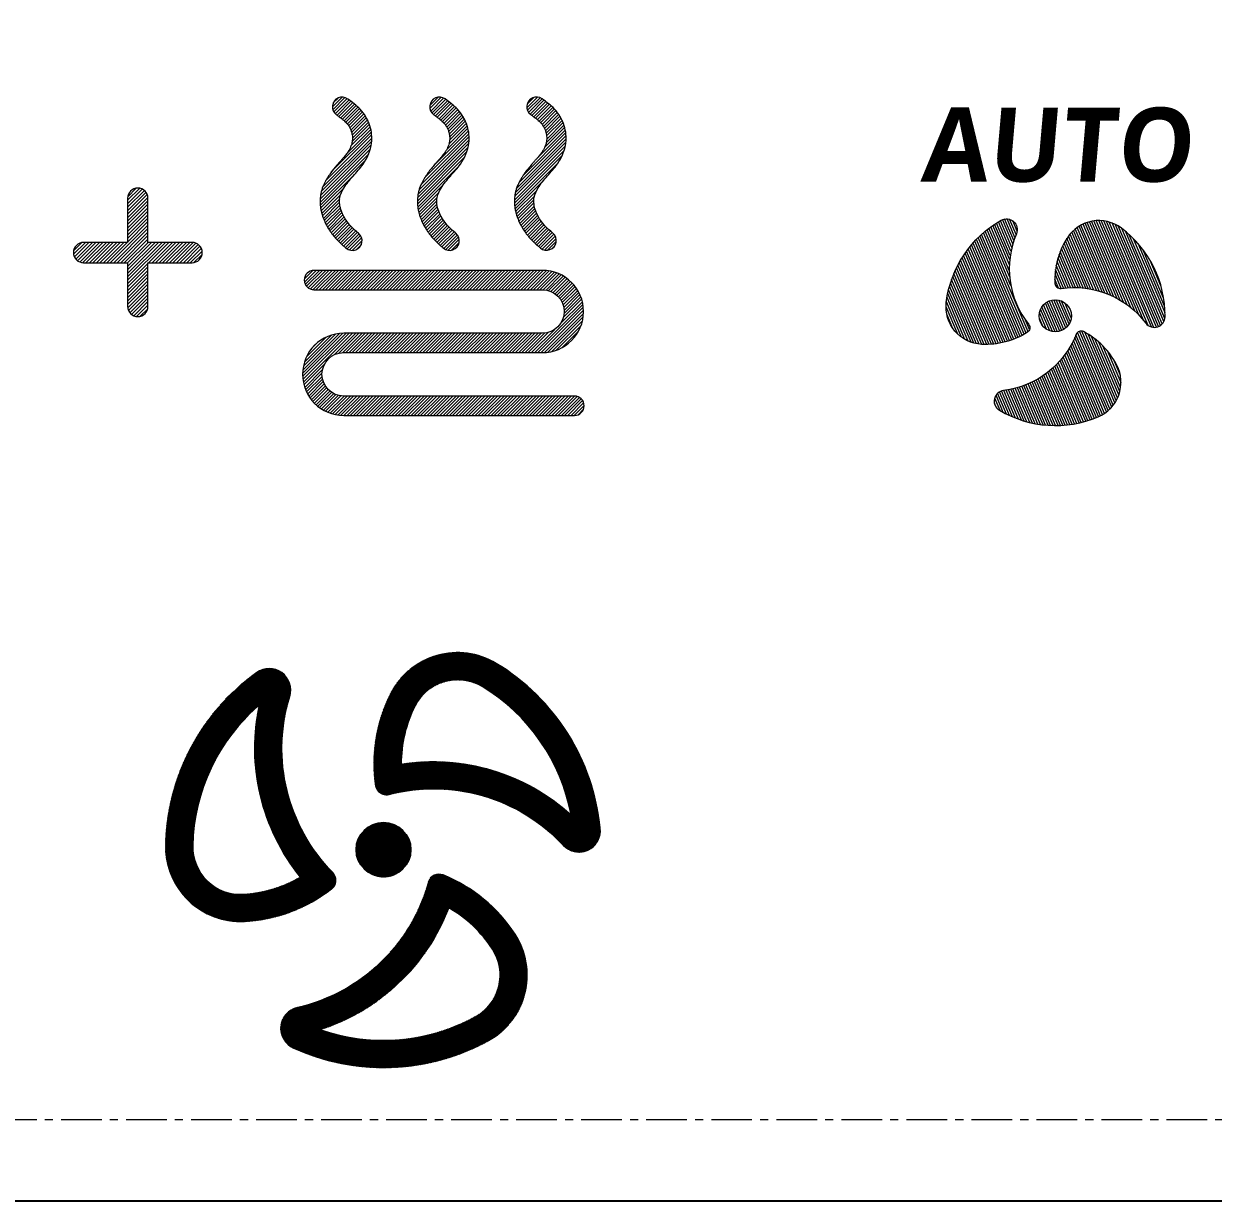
# Model space of a CAD drawing. Header units: millimetres. Extents: x 1946 to 4611, y 2266 to 2855.
# Drawn here: x 2730.28 to 2752.23, y 2694.16 to 2715.89 of the extents above; entities that cross this region are included whole.
import ezdxf

# ---------------------------------------------------------------- set-up
doc = ezdxf.new("R2010")
doc.units = ezdxf.units.MM
doc.linetypes.add('CENTER', pattern=[0.6, 0.375, -0.075, 0.075, -0.075])
doc.layers.add('Dim', color=4, linetype='Continuous')
doc.layers.add('DWG', color=7, linetype='Continuous')
doc.layers.add('LCD', color=4, linetype='Continuous', lineweight=20)
doc.styles.add('ROMANC', font='msyh.ttf', dxfattribs={"oblique": 5})

msp = doc.modelspace()

# ---------------------------------------------------------------- hatches: boundary and pattern name
at = {"lineweight": 0}
h = msp.add_hatch(dxfattribs=at)
h.set_pattern_fill('ANSI31', color=256, scale=0.01315094)
h.set_pattern_definition([(45, (1458.205275722235, 3277.872338410707), (-0.02952470235820329, 0.02952470235820329), [])])
edge = h.paths.add_edge_path()
edge.add_spline(control_points=[(2736.454391856523, 2712.028384222675), (2736.453806599067, 2712.028872966309), (2736.244474666422, 2712.203684364275), (2736.143682371375, 2712.363311925786), (2736.080312075842, 2712.672954059163), (2736.192009795526, 2712.893938486905), (2736.352221471128, 2713.08748679732), (2736.577661628893, 2713.327573006254), (2736.724604370465, 2713.652688293801), (2736.67291970247, 2714.037088428954), (2736.558083640289, 2714.286504464993), (2736.257622433498, 2714.50509780936), (2736.255889118523, 2714.50635884189)], knot_values=[0, 0, 0, 0, 0.1001906266875258, 0.4896265929185003, 0.7319578506204525, 0.9084010807979673, 1.17333165495816, 1.445123711430301, 1.841869684385785, 2.140429360181183, 2.478949351856097, 2.758700880470747, 2.758700880470747, 2.758700880470747, 2.758700880470747], degree=3, periodic=0)
edge.add_arc((2736.150607077073, 2714.361646525631), 0.1789579915200388, 53.9631186548338, 233.9645692974881)
edge.add_spline(control_points=[(2736.045328699981, 2714.216931543454), (2736.06437459877, 2714.20307514683), (2736.082403596141, 2714.189950342629), (2736.116119698641, 2714.164873992742), (2736.131805141769, 2714.152923297858), (2736.160607608535, 2714.130047521481), (2736.173721925091, 2714.119124703671), (2736.197306194748, 2714.09825444175), (2736.207773498072, 2714.088311771512), (2736.21869582172, 2714.077085463354), (2736.2203513733, 2714.075356464674), (2736.223105161123, 2714.072433733753), (2736.224227866849, 2714.071228186815), (2736.226472898615, 2714.068789334048), (2736.227590599433, 2714.067560950676), (2736.230928575119, 2714.063849476952), (2736.233133720108, 2714.061340057808), (2736.239683291929, 2714.053711062302), (2736.243961797414, 2714.04849067502), (2736.256492836893, 2714.032465744267), (2736.264439745013, 2714.021296585689), (2736.282122872626, 2713.993886028059), (2736.291405929107, 2713.977315650796), (2736.307678733128, 2713.943454216056), (2736.314667821972, 2713.926165779694), (2736.322086297785, 2713.903782090537), (2736.323659974998, 2713.898709141763), (2736.326615396254, 2713.888491863764), (2736.327994157374, 2713.883356675641), (2736.3318281191, 2713.867894609759), (2736.333980538174, 2713.857511255916), (2736.338778760167, 2713.828835942719), (2736.340557439289, 2713.810519410129), (2736.341563783358, 2713.774455855287), (2736.340792952856, 2713.75671227159), (2736.338560061945, 2713.737335079342), (2736.338289612109, 2713.735164622788), (2736.337703048007, 2713.730786562307), (2736.337387732757, 2713.728585777122), (2736.336374984754, 2713.721948938206), (2736.335610727164, 2713.717478345171), (2736.333045768371, 2713.703936857951), (2736.330972408735, 2713.694735562985), (2736.324421420562, 2713.669701909353), (2736.319263570927, 2713.65360962453), (2736.306868989378, 2713.621038429405), (2736.299632494652, 2713.604561814227), (2736.283238149604, 2713.571712151699), (2736.274080862196, 2713.555340427966), (2736.260973266074, 2713.534235390596), (2736.257764619738, 2713.529228262019), (2736.247913547164, 2713.514319193422), (2736.241149371739, 2713.504676824291), (2736.226095989566, 2713.484362029536), (2736.217892270246, 2713.473814596082), (2736.200127695176, 2713.451862091309), (2736.190567256579, 2713.440458025032), (2736.170155806554, 2713.416713582613), (2736.15930519401, 2713.404373788028), (2736.136436017021, 2713.37865157631), (2736.124417654431, 2713.365269394037), (2736.105720276635, 2713.344393288493), (2736.09941931917, 2713.337348478908), (2736.087889022746, 2713.324396371338), (2736.082692955076, 2713.318537830205), (2736.067730750328, 2713.301573577909), (2736.057861971032, 2713.290272986774), (2736.02766024396, 2713.255155541824), (2736.007003130163, 2713.230424731535), (2735.965495573866, 2713.178032705291), (2735.94464397585, 2713.150368109782), (2735.918443617027, 2713.11287466361), (2735.912801207317, 2713.104633987564), (2735.902352702734, 2713.089027211349), (2735.897537741868, 2713.081695571126), (2735.888143998663, 2713.067090813306), (2735.883562923399, 2713.059824945219), (2735.877042637708, 2713.049258765437), (2735.875074938423, 2713.046040597798), (2735.871122358767, 2713.039512043812), (2735.869141603849, 2713.036208182763), (2735.86319073227, 2713.026175441123), (2735.859211944243, 2713.019325463285), (2735.847281315363, 2712.998269477453), (2735.83933368822, 2712.983558063668), (2735.822132018292, 2712.949561097318), (2735.812931686106, 2712.929947856629), (2735.795431066504, 2712.888330836621), (2735.78712948907, 2712.866323290067), (2735.773346067378, 2712.823509812736), (2735.767627168683, 2712.80308901859), (2735.760999998252, 2712.774245608999), (2735.75937581947, 2712.766621501603), (2735.757020221266, 2712.754558561682), (2735.756216668936, 2712.750225524712), (2735.754698164893, 2712.741589726707), (2735.753982058666, 2712.73728110461), (2735.751959901823, 2712.724385931549), (2735.750780024236, 2712.71583015492), (2735.747718253249, 2712.690305749057), (2735.746314123003, 2712.673481175595), (2735.744158616325, 2712.630861579669), (2735.74422943637, 2712.605405644414), (2735.746623194851, 2712.555772707929), (2735.74894538802, 2712.53159330769), (2735.755398248167, 2712.484527184027), (2735.759529081668, 2712.461638774382), (2735.769244522924, 2712.417109417704), (2735.774829621041, 2712.395467498568), (2735.787175947774, 2712.353366536825), (2735.793937670723, 2712.332907041697), (2735.814667576007, 2712.275941653063), (2735.830029777604, 2712.240267412806), (2735.863776183627, 2712.171813033155), (2735.882156288456, 2712.139036816885), (2735.921254033875, 2712.076359563451), (2735.941971211083, 2712.04645629253), (2735.985163207562, 2711.989386673631), (2736.007638415918, 2711.962218656114), (2736.053865474656, 2711.910434584433), (2736.077618015238, 2711.885817533007), (2736.109506546932, 2711.854922762181), (2736.117248977456, 2711.84758438455), (2736.127429844529, 2711.838135530868), (2736.129833141827, 2711.835919550783), (2736.137053625225, 2711.82930462279), (2736.141816453506, 2711.824998177537), (2736.155498830921, 2711.812761555729), (2736.164264306562, 2711.805092445024), (2736.18802169714, 2711.784597843991), (2736.202460895341, 2711.772479713491), (2736.21900437863, 2711.75864898075), (2736.222014641891, 2711.756135158302), (2736.224974668535, 2711.753663264662)], knot_values=[0.001761958817719006, 0.001761958817719006, 0.001761958817719006, 0.001761958817719006, 27.47980420069713, 27.47980420069713, 54.95960840139426, 54.95960840139426, 82.43941260209138, 82.43941260209138, 109.9192168027885, 109.9192168027885, 114.9749106740222, 114.9749106740222, 118.5402875313294, 118.5402875313294, 122.1056643886367, 122.1056643886367, 129.2364181032511, 129.2364181032511, 143.4979255324801, 143.4979255324801, 172.0209403909379, 172.0209403909379, 211.2614543559491, 211.2614543559491, 250.5019683209604, 250.5019683209604, 262.0174589186029, 262.0174589186029, 273.5329495162454, 273.5329495162454, 296.5639307115303, 296.5639307115303, 337.057027430015, 337.057027430015, 377.5501241484997, 377.5501241484997, 382.6842372631967, 382.6842372631967, 387.8183503778938, 387.8183503778938, 398.0865766072878, 398.0865766072878, 418.623029066076, 418.623029066076, 453.1127253327698, 453.1127253327698, 487.6024215994636, 487.6024215994636, 522.0921178661573, 522.0921178661573, 532.9037928088926, 532.9037928088926, 554.5271426943633, 554.5271426943633, 576.150492579834, 576.150492579834, 597.7738424653047, 597.7738424653047, 619.3971923507754, 619.3971923507754, 641.0205422362461, 641.0205422362461, 651.6952066951029, 651.6952066951029, 660.2215244667004, 660.2215244667004, 676.0917781246911, 676.0917781246911, 708.2908409379833, 708.2908409379833, 740.4899037512754, 740.4899037512754, 749.3769711051133, 749.3769711051133, 757.049056555656, 757.049056555656, 764.447312350893, 764.447312350893, 767.6642577709391, 767.6642577709391, 770.8812031909853, 770.8812031909853, 777.3150940310777, 777.3150940310777, 790.1828757112625, 790.1828757112625, 805.6242304618511, 805.6242304618511, 821.0655852124397, 821.0655852124397, 833.9961604063092, 833.9961604063092, 838.5495771745099, 838.5495771745099, 841.0981062436292, 841.0981062436292, 843.6466353127486, 843.6466353127486, 848.7436934509874, 848.7436934509874, 858.9378097274649, 858.9378097274649, 874.9252170698754, 874.9252170698754, 890.9126244122859, 890.9126244122859, 906.9000317546964, 906.9000317546964, 922.887439097107, 922.887439097107, 938.8748464395175, 938.8748464395175, 968.6532799664955, 968.6532799664955, 998.4317134934735, 998.4317134934735, 1028.210147020451, 1028.210147020451, 1057.988580547429, 1057.988580547429, 1087.767014074407, 1087.767014074407, 1097.242890400829, 1097.242890400829, 1100.165080173098, 1100.165080173098, 1106.009459717636, 1106.009459717636, 1117.165570737969, 1117.165570737969, 1137.131530845926, 1137.131530845926, 1141.661154510782, 1141.661154510782, 1141.661154510782, 1141.661154510782], degree=3, periodic=0)
edge.add_arc((2736.339683262527, 2711.891023743669), 0.1789579915201482, 230.1350235373266, 410.1350235373561)
edge = h.paths.add_edge_path()
edge.add_spline(control_points=[(2737.840794251773, 2714.217166139274), (2737.859840153794, 2714.2033097403), (2737.877869154113, 2714.190184933996), (2737.9115852592, 2714.165108582184), (2737.927270702328, 2714.1531578873), (2737.956073169094, 2714.130282110924), (2737.969187485648, 2714.119359293113), (2737.992771755305, 2714.098489031192), (2738.003239058629, 2714.088546360954), (2738.014161382279, 2714.077320052796), (2738.015816933857, 2714.075591054117), (2738.01857072168, 2714.072668323196), (2738.019693427406, 2714.071462776257), (2738.021938459171, 2714.06902392349), (2738.023056159991, 2714.067795540118), (2738.026394135675, 2714.064084066394), (2738.028599280667, 2714.061574647251), (2738.035148852486, 2714.053945651744), (2738.039427357971, 2714.048725264463), (2738.051958397451, 2714.03270033371), (2738.059905305568, 2714.021531175131), (2738.077588433183, 2713.9941206175), (2738.086871489664, 2713.977550240238), (2738.103144293687, 2713.943688805498), (2738.11013338253, 2713.926400369136), (2738.117551858342, 2713.904016679979), (2738.119125535553, 2713.898943731205), (2738.122080956813, 2713.888726453206), (2738.123459717931, 2713.883591265083), (2738.127293679659, 2713.868129199201), (2738.129446098731, 2713.857745845358), (2738.134244320725, 2713.829070532161), (2738.136022999844, 2713.810753999572), (2738.137029343915, 2713.77469044473), (2738.136258513413, 2713.756946861032), (2738.134025622503, 2713.737569668785), (2738.133755172668, 2713.73539921223), (2738.133168608563, 2713.731021151749), (2738.132853293314, 2713.728820366564), (2738.131840545311, 2713.722183527648), (2738.131076287723, 2713.717712934612), (2738.12851132893, 2713.704171447393), (2738.126437969294, 2713.694970152428), (2738.119886981119, 2713.669936498794), (2738.114729131482, 2713.653844213972), (2738.102334549937, 2713.621273018848), (2738.095098055207, 2713.604796403669), (2738.078703710163, 2713.571946741141), (2738.069546422753, 2713.555575017408), (2738.056438826632, 2713.534469980038), (2738.053230180295, 2713.529462851461), (2738.043379107721, 2713.514553782865), (2738.036614932296, 2713.504911413733), (2738.021561550122, 2713.484596618977), (2738.013357830805, 2713.474049185524), (2737.995593255735, 2713.452096680751), (2737.986032817134, 2713.440692614474), (2737.965621367113, 2713.416948172055), (2737.954770754568, 2713.404608377471), (2737.931901577578, 2713.378886165752), (2737.919883214988, 2713.365503983479), (2737.901185837194, 2713.344627877936), (2737.894884879726, 2713.33758306835), (2737.883354583304, 2713.32463096078), (2737.878158515633, 2713.318772419647), (2737.863196310885, 2713.301808167352), (2737.853327531589, 2713.290507576216), (2737.823125804519, 2713.255390131266), (2737.802468690721, 2713.230659320977), (2737.760961134421, 2713.178267294733), (2737.740109536409, 2713.150602699224), (2737.713909177582, 2713.113109253052), (2737.708266767876, 2713.104868577007), (2737.697818263292, 2713.089261800791), (2737.693003302425, 2713.081930160569), (2737.683609559222, 2713.067325402748), (2737.679028483957, 2713.060059534661), (2737.672508198265, 2713.049493354878), (2737.67054049898, 2713.046275187241), (2737.666587919322, 2713.039746633254), (2737.664607164406, 2713.036442772206), (2737.658656292829, 2713.026410030565), (2737.6546775048, 2713.019560052727), (2737.642746875921, 2712.998504066895), (2737.634799248777, 2712.98379265311), (2737.617597578848, 2712.94979568676), (2737.608397246664, 2712.930182446071), (2737.590896627063, 2712.888565426063), (2737.582595049627, 2712.866557879509), (2737.568811627936, 2712.823744402178), (2737.56309272924, 2712.803323608033), (2737.556465558811, 2712.774480198442), (2737.554841380029, 2712.766856091046), (2737.552485781823, 2712.754793151125), (2737.551682229495, 2712.750460114155), (2737.550163725451, 2712.741824316149), (2737.549447619223, 2712.737515694052), (2737.54742546238, 2712.724620520992), (2737.546245584793, 2712.716064744362), (2737.543183813806, 2712.690540338499), (2737.541779683559, 2712.673715765037), (2737.539624176883, 2712.631096169111), (2737.539694996925, 2712.605640233857), (2737.542088755408, 2712.556007297371), (2737.544410948577, 2712.531827897132), (2737.550863808724, 2712.484761773469), (2737.554994642225, 2712.461873363824), (2737.564710083481, 2712.417344007146), (2737.570295181598, 2712.395702088011), (2737.582641508332, 2712.353601126268), (2737.58940323128, 2712.333141631139), (2737.610133136564, 2712.276176242505), (2737.625495338161, 2712.240502002248), (2737.659241744182, 2712.172047622598), (2737.677621849015, 2712.139271406328), (2737.716719594433, 2712.076594152893), (2737.73743677164, 2712.046690881973), (2737.780628768119, 2711.989621263073), (2737.803103976473, 2711.962453245555), (2737.849331035213, 2711.910669173876), (2737.873083575794, 2711.886052122449), (2737.904972107489, 2711.855157351623), (2737.912714538013, 2711.847818973992), (2737.922895405086, 2711.838370120311), (2737.925298702382, 2711.836154140225), (2737.932519185784, 2711.829539212233), (2737.937282014063, 2711.825232766979), (2737.950964391478, 2711.812996145171), (2737.959729867119, 2711.805327034466), (2737.983487257699, 2711.784832433434), (2737.997926455898, 2711.772714302933), (2738.014469939187, 2711.758883570193), (2738.017480202448, 2711.756369747744), (2738.020440229094, 2711.753897854104)], knot_values=[0.00175774315470717, 0.00175774315470717, 0.00175774315470717, 0.00175774315470717, 27.47980420069713, 27.47980420069713, 54.95960840139426, 54.95960840139426, 82.43941260209138, 82.43941260209138, 109.9192168027885, 109.9192168027885, 114.9749106740222, 114.9749106740222, 118.5402875313294, 118.5402875313294, 122.1056643886367, 122.1056643886367, 129.2364181032511, 129.2364181032511, 143.4979255324801, 143.4979255324801, 172.0209403909379, 172.0209403909379, 211.2614543559491, 211.2614543559491, 250.5019683209604, 250.5019683209604, 262.0174589186029, 262.0174589186029, 273.5329495162454, 273.5329495162454, 296.5639307115303, 296.5639307115303, 337.057027430015, 337.057027430015, 377.5501241484997, 377.5501241484997, 382.6842372631967, 382.6842372631967, 387.8183503778938, 387.8183503778938, 398.0865766072878, 398.0865766072878, 418.623029066076, 418.623029066076, 453.1127253327698, 453.1127253327698, 487.6024215994636, 487.6024215994636, 522.0921178661573, 522.0921178661573, 532.9037928088926, 532.9037928088926, 554.5271426943633, 554.5271426943633, 576.150492579834, 576.150492579834, 597.7738424653047, 597.7738424653047, 619.3971923507754, 619.3971923507754, 641.0205422362461, 641.0205422362461, 651.6952066951029, 651.6952066951029, 660.2215244667004, 660.2215244667004, 676.0917781246911, 676.0917781246911, 708.2908409379833, 708.2908409379833, 740.4899037512754, 740.4899037512754, 749.3769711051133, 749.3769711051133, 757.049056555656, 757.049056555656, 764.447312350893, 764.447312350893, 767.6642577709391, 767.6642577709391, 770.8812031909853, 770.8812031909853, 777.3150940310777, 777.3150940310777, 790.1828757112625, 790.1828757112625, 805.6242304618511, 805.6242304618511, 821.0655852124397, 821.0655852124397, 833.9961604063092, 833.9961604063092, 838.5495771745099, 838.5495771745099, 841.0981062436292, 841.0981062436292, 843.6466353127486, 843.6466353127486, 848.7436934509874, 848.7436934509874, 858.9378097274649, 858.9378097274649, 874.9252170698754, 874.9252170698754, 890.9126244122859, 890.9126244122859, 906.9000317546964, 906.9000317546964, 922.887439097107, 922.887439097107, 938.8748464395175, 938.8748464395175, 968.6532799664955, 968.6532799664955, 998.4317134934735, 998.4317134934735, 1028.210147020451, 1028.210147020451, 1057.988580547429, 1057.988580547429, 1087.767014074407, 1087.767014074407, 1097.242890400829, 1097.242890400829, 1100.165080173098, 1100.165080173098, 1106.009459717636, 1106.009459717636, 1117.165570737969, 1117.165570737969, 1137.131530845926, 1137.131530845926, 1141.661154510782, 1141.661154510782, 1141.661154510782, 1141.661154510782], degree=3, periodic=0)
edge.add_arc((2738.135148823088, 2711.891258333108), 0.1789579915199941, 230.1350235374695, 410.1350235374152)
edge.add_spline(control_points=[(2738.24985741708, 2712.028618812116), (2738.249272159626, 2712.029107555752), (2738.039940226977, 2712.203918953716), (2737.939147931931, 2712.363546515228), (2737.875777636398, 2712.673188648606), (2737.987475356085, 2712.894173076347), (2738.147687031683, 2713.087721386762), (2738.37312718945, 2713.327807595697), (2738.520069931022, 2713.652922883244), (2738.468385263026, 2714.037323018396), (2738.353549200845, 2714.286739054436), (2738.053087994054, 2714.505332398802), (2738.05135467908, 2714.506593431333)], knot_values=[0, 0, 0, 0, 0.1001906266882149, 0.4896265929195435, 0.7319578506214449, 0.9084010807989278, 1.173331654958933, 1.445123711431541, 1.841869684386813, 2.140429360182338, 2.478949351857121, 2.758700880471844, 2.758700880471844, 2.758700880471844, 2.758700880471844], degree=3, periodic=0)
edge.add_arc((2737.946072637874, 2714.361881114897), 0.178957991519986, 53.96311875349794, 233.9645657307568)
edge = h.paths.add_edge_path()
edge.add_spline(control_points=[(2740.039944080526, 2712.031029694155), (2740.03935882307, 2712.03151843779), (2739.830026890425, 2712.206329835756), (2739.729234595375, 2712.365957397266), (2739.665864299844, 2712.675599530644), (2739.777562019529, 2712.896583958386), (2739.937773695128, 2713.090132268801), (2740.163213852896, 2713.330218477735), (2740.310156594468, 2713.655333765283), (2740.258471926472, 2714.039733900435), (2740.143635864291, 2714.289149936473), (2739.843174657502, 2714.507743280841), (2739.841441342525, 2714.509004313371)], knot_values=[0, 0, 0, 0, 0.1001906266878703, 0.4896265929199817, 0.7319578506218832, 0.9084010807994389, 1.173331654959445, 1.445123711431672, 1.841869684386987, 2.140429360182654, 2.4789493518576, 2.758700880470704, 2.758700880470704, 2.758700880470704, 2.758700880470704], degree=3, periodic=0)
edge.add_arc((2739.736159299065, 2714.364291998575), 0.1789579915199588, 53.96311785641803, 233.9645740126084)
edge.add_spline(control_points=[(2739.63088093388, 2714.219577007736), (2739.649926829017, 2714.205720613765), (2739.667955823064, 2714.192595811939), (2739.701671922646, 2714.167519464223), (2739.717357365772, 2714.155568769339), (2739.746159832539, 2714.132692992962), (2739.759274149093, 2714.121770175152), (2739.78285841875, 2714.100899913231), (2739.793325722073, 2714.090957242993), (2739.804248045724, 2714.079730934835), (2739.805903597301, 2714.078001936155), (2739.808657385125, 2714.075079205234), (2739.809780090852, 2714.073873658296), (2739.812025122617, 2714.071434805529), (2739.813142823435, 2714.070206422157), (2739.816480799121, 2714.066494948433), (2739.81868594411, 2714.063985529289), (2739.825235515932, 2714.056356533783), (2739.829514021417, 2714.051136146501), (2739.842045060895, 2714.035111215749), (2739.849991969016, 2714.023942057169), (2739.867675096629, 2713.996531499539), (2739.87695815311, 2713.979961122277), (2739.893230957131, 2713.946099687537), (2739.900220045978, 2713.928811251175), (2739.907638521788, 2713.906427562018), (2739.909212199001, 2713.901354613244), (2739.912167620255, 2713.891137335245), (2739.913546381378, 2713.886002147122), (2739.917380343104, 2713.87054008124), (2739.919532762176, 2713.860156727397), (2739.924330984171, 2713.8314814142), (2739.92610966329, 2713.81316488161), (2739.927116007362, 2713.777101326768), (2739.92634517686, 2713.759357743071), (2739.924112285947, 2713.739980550823), (2739.923841836114, 2713.737810094268), (2739.923255272011, 2713.733432033788), (2739.922939956761, 2713.731231248602), (2739.921927208757, 2713.724594409687), (2739.92116295117, 2713.720123816652), (2739.918597992375, 2713.706582329432), (2739.916524632737, 2713.697381034466), (2739.909973644566, 2713.672347380833), (2739.904815794929, 2713.656255096011), (2739.892421213382, 2713.623683900887), (2739.885184718654, 2713.607207285708), (2739.868790373608, 2713.57435762318), (2739.859633086198, 2713.557985899447), (2739.846525490078, 2713.536880862076), (2739.843316843744, 2713.5318737335), (2739.833465771167, 2713.516964664904), (2739.82670159574, 2713.507322295772), (2739.811648213568, 2713.487007501016), (2739.803444494247, 2713.476460067563), (2739.785679919181, 2713.45450756279), (2739.776119480578, 2713.443103496513), (2739.755708030559, 2713.419359054094), (2739.744857418014, 2713.407019259509), (2739.721988241024, 2713.381297047791), (2739.709969878433, 2713.367914865518), (2739.691272500636, 2713.347038759975), (2739.684971543176, 2713.339993950389), (2739.673441246748, 2713.327041842819), (2739.66824517908, 2713.321183301686), (2739.653282974331, 2713.304219049391), (2739.643414195035, 2713.292918458255), (2739.613212467966, 2713.257801013305), (2739.592555354165, 2713.233070203017), (2739.551047797867, 2713.180678176772), (2739.530196199853, 2713.153013581263), (2739.503995841028, 2713.115520135091), (2739.498353431321, 2713.107279459045), (2739.487904926736, 2713.091672682829), (2739.48308996587, 2713.084341042607), (2739.473696222668, 2713.069736284787), (2739.469115147401, 2713.0624704167), (2739.462594861712, 2713.051904236917), (2739.460627162427, 2713.048686069279), (2739.45667458277, 2713.042157515293), (2739.45469382785, 2713.038853654244), (2739.448742956272, 2713.028820912604), (2739.444764168245, 2713.021970934765), (2739.432833539367, 2713.000914948934), (2739.424885912223, 2712.986203535149), (2739.407684242294, 2712.9522065688), (2739.398483910108, 2712.93259332811), (2739.380983290508, 2712.890976308101), (2739.372681713071, 2712.868968761548), (2739.35889829138, 2712.826155284217), (2739.353179392685, 2712.805734490071), (2739.346552222255, 2712.77689108048), (2739.344928043476, 2712.769266973084), (2739.342572445268, 2712.757204033163), (2739.34176889294, 2712.752870996193), (2739.340250388897, 2712.744235198188), (2739.339534282669, 2712.739926576091), (2739.337512125825, 2712.72703140303), (2739.33633224824, 2712.718475626401), (2739.333270477252, 2712.692951220537), (2739.331866347007, 2712.676126647076), (2739.329710840329, 2712.63350705115), (2739.329781660373, 2712.608051115895), (2739.332175418854, 2712.558418179409), (2739.334497612022, 2712.534238779171), (2739.340950472169, 2712.487172655508), (2739.345081305671, 2712.464284245863), (2739.354796746927, 2712.419754889184), (2739.360381845042, 2712.39811297005), (2739.372728171778, 2712.356012008306), (2739.379489894727, 2712.335552513178), (2739.400219800008, 2712.278587124544), (2739.415582001605, 2712.242912884287), (2739.449328407628, 2712.174458504636), (2739.467708512462, 2712.141682288366), (2739.506806257879, 2712.079005034932), (2739.527523435084, 2712.049101764011), (2739.570715431566, 2711.992032145111), (2739.59319063992, 2711.964864127595), (2739.639417698661, 2711.913080055915), (2739.66317023924, 2711.888463004488), (2739.695058770936, 2711.857568233662), (2739.702801201459, 2711.850229856031), (2739.712982068533, 2711.84078100235), (2739.715385365829, 2711.838565022264), (2739.72260584923, 2711.831950094272), (2739.727368677507, 2711.827643649017), (2739.741051054925, 2711.81540702721), (2739.749816530566, 2711.807737916505), (2739.773573921145, 2711.787243315473), (2739.788013119343, 2711.775125184971), (2739.804556602634, 2711.761294452231), (2739.807566865893, 2711.758780629784), (2739.810526892537, 2711.756308736142)], knot_values=[0.001766717748335235, 0.001766717748335235, 0.001766717748335235, 0.001766717748335235, 27.47980420069713, 27.47980420069713, 54.95960840139426, 54.95960840139426, 82.43941260209138, 82.43941260209138, 109.9192168027885, 109.9192168027885, 114.9749106740222, 114.9749106740222, 118.5402875313294, 118.5402875313294, 122.1056643886367, 122.1056643886367, 129.2364181032511, 129.2364181032511, 143.4979255324801, 143.4979255324801, 172.0209403909379, 172.0209403909379, 211.2614543559491, 211.2614543559491, 250.5019683209604, 250.5019683209604, 262.0174589186029, 262.0174589186029, 273.5329495162454, 273.5329495162454, 296.5639307115303, 296.5639307115303, 337.057027430015, 337.057027430015, 377.5501241484997, 377.5501241484997, 382.6842372631967, 382.6842372631967, 387.8183503778938, 387.8183503778938, 398.0865766072878, 398.0865766072878, 418.623029066076, 418.623029066076, 453.1127253327698, 453.1127253327698, 487.6024215994636, 487.6024215994636, 522.0921178661573, 522.0921178661573, 532.9037928088926, 532.9037928088926, 554.5271426943633, 554.5271426943633, 576.150492579834, 576.150492579834, 597.7738424653047, 597.7738424653047, 619.3971923507754, 619.3971923507754, 641.0205422362461, 641.0205422362461, 651.6952066951029, 651.6952066951029, 660.2215244667004, 660.2215244667004, 676.0917781246911, 676.0917781246911, 708.2908409379833, 708.2908409379833, 740.4899037512754, 740.4899037512754, 749.3769711051133, 749.3769711051133, 757.049056555656, 757.049056555656, 764.447312350893, 764.447312350893, 767.6642577709391, 767.6642577709391, 770.8812031909853, 770.8812031909853, 777.3150940310777, 777.3150940310777, 790.1828757112625, 790.1828757112625, 805.6242304618511, 805.6242304618511, 821.0655852124397, 821.0655852124397, 833.9961604063092, 833.9961604063092, 838.5495771745099, 838.5495771745099, 841.0981062436292, 841.0981062436292, 843.6466353127486, 843.6466353127486, 848.7436934509874, 848.7436934509874, 858.9378097274649, 858.9378097274649, 874.9252170698754, 874.9252170698754, 890.9126244122859, 890.9126244122859, 906.9000317546964, 906.9000317546964, 922.887439097107, 922.887439097107, 938.8748464395175, 938.8748464395175, 968.6532799664955, 968.6532799664955, 998.4317134934735, 998.4317134934735, 1028.210147020451, 1028.210147020451, 1057.988580547429, 1057.988580547429, 1087.767014074407, 1087.767014074407, 1097.242890400829, 1097.242890400829, 1100.165080173098, 1100.165080173098, 1106.009459717636, 1106.009459717636, 1117.165570737969, 1117.165570737969, 1137.131530845926, 1137.131530845926, 1141.661154510782, 1141.661154510782, 1141.661154510782, 1141.661154510782], degree=3, periodic=0)
edge.add_arc((2739.925235486533, 2711.893669215148), 0.1789579915199941, 230.1350235355564, 410.1350235355564)
h.paths.add_polyline_path([(2739.846708847351, 2710.985632178946, -1), (2739.846708847351, 2710.183869783752), (2736.179982027966, 2710.183869783752, 1), (2736.179982027966, 2708.665866211842), (2740.437145336902, 2708.665866211842, 1), (2740.437145336902, 2709.023782194882), (2736.179982027966, 2709.023782194882, -1), (2736.179982027966, 2709.825953800712), (2739.846708847351, 2709.825953800712, 1), (2739.846708847351, 2711.343548161985), (2735.631375028851, 2711.343548161985, 1), (2735.631375028851, 2710.985632178946)])
h = msp.add_hatch(dxfattribs=at)
h.set_pattern_fill('ANSI31', color=256, scale=0.0142945)
h.set_pattern_definition([(45, (1346.874939226996, 3327.168553384522), (-0.03209206778065574, 0.03209206778065575), [])])
h.paths.add_polyline_path([(2732.192101248248, 2710.678833255952, 1), (2732.568403960747, 2710.678833255952), (2732.568403960747, 2711.483246936524), (2733.380999260673, 2711.483246936524, 1), (2733.380999260673, 2711.859549649024), (2732.568403960747, 2711.859549649024), (2732.568403960747, 2712.674719975913, 1), (2732.192101248248, 2712.674719975913), (2732.192101248248, 2711.859549649024), (2731.38111035765, 2711.859549649024, 1), (2731.38111035765, 2711.483246936524), (2732.192101248248, 2711.483246936524)])
h = msp.add_hatch(dxfattribs=at)
h.set_pattern_fill('ANSI31', color=256, scale=0.01315094, angle=68.04271998465056)
h.set_pattern_definition([(113.0427199846505, (1279.957844668229, -3068.911588716859), (-0.03842280053068608, -0.01634333191427315), [])])
edge = h.paths.add_edge_path()
edge.add_arc((2748.382741492726, 2708.93045035614), 0.197663346020361, 97.03962303565393, 239.4831298194377)
edge.add_arc((2749.311181323108, 2710.505567706073), 2.026049296715712, 239.4831298192494, 292.9801161302129)
edge.add_arc((2749.832079321479, 2709.277223891996), 0.691821711073026, 292.9801161302843, 387.1202942564259)
edge.add_arc((2749.164751204867, 2708.935436522902), 1.441585287737792, 27.12029425630693, 62.37261958751393)
edge.add_arc((2749.787412212461, 2710.125092161935), 0.09883167301086004, 62.37261958734572, 158.4383507472339)
edge.add_arc((2748.155592617394, 2710.769912105735), 1.655770262121136, 277.0396230357165, 338.4383507471996, ccw=False)
edge = h.paths.add_edge_path()
edge.add_arc((2749.311181323106, 2710.505567706073), 0.2964950190315081, 0, 360)
edge = h.paths.add_edge_path()
edge.add_arc((2750.117904641419, 2711.374164681715), 1.655770262122584, 157.039623035748, 218.4383507472248)
edge.add_arc((2748.743564391687, 2710.283377429892), 0.09883167301103034, -57.62738041264407, 38.43835074748148, ccw=False)
edge.add_arc((2748.024622890327, 2711.417445499932), 1.441585287738034, 267.12029425621756, 302.3726195874341, ccw=False)
edge.add_arc((2747.986955376349, 2710.668628713739), 0.6918217110737779, 172.980116130268, 267.1202942562896, ccw=False)
edge.add_arc((2749.311181323105, 2710.505567706072), 2.026049296713757, 119.48312981928211, 172.9801161302576, ccw=False)
edge.add_arc((2748.411309599312, 2712.097178860033), 0.1976633460201784, -22.9603769641152, 119.48312981931991, ccw=False)
edge = h.paths.add_edge_path()
edge.add_arc((2750.744169874128, 2711.163821095386), 1.441585287739765, 147.1202942564184, 182.3726195875988)
edge.add_arc((2749.40256736517, 2711.10823352639), 0.09883167301010966, 182.3726195876523, 278.438350747123)
edge.add_arc((2749.660046710506, 2709.372626330768), 1.65577026212179, 37.039623035700686, 98.43835074720693, ccw=False)
edge.add_arc((2751.139492877279, 2710.489073902045), 0.1976633460202815, 217.0396230358286, 359.4831298191756)
edge.add_arc((2749.311181323105, 2710.505567706073), 2.026049296716679, 359.4831298192933, 412.9801161302487)
edge.add_arc((2750.114509271491, 2711.570850512482), 0.6918217110737335, 52.980116130281, 147.1202942563192)
h = msp.add_hatch()
h.set_pattern_fill('ANSI31', color=256, scale=0.05)
h.set_pattern_definition([(45, (1874.041227111111, 2593.568012193782), (-0.004419417382415922, 0.004419417382415923), [])])
edge = h.paths.add_edge_path()
edge.add_arc((2736.914411204019, 2700.650405170058), 0.5, 0, 360)
edge = h.paths.add_edge_path(flags=16)
edge.add_arc((2738.188278535044, 2698.336700153404), 0.8783793562271867, 298.8360659590494, 393.0432355615348)
edge.add_arc((2736.942894779271, 2697.526601730892), 2.364057704087822, 33.04323556263066, 60.2022311131413)
edge.add_arc((2734.597131250006, 2700.922416730098), 3.768492365582685, 287.68105762307084, 339.10069625489274, ccw=False)
edge.add_arc((2736.914411204139, 2700.650405170046), 3.519585308208565, 250.5369712070243, 298.8360659575934)
edge = h.paths.add_edge_path()
edge.add_arc((2738.188278535045, 2698.336700153404), 1.37837935622671, 298.8360659590418, 393.0432355615836)
edge.add_arc((2736.94289477926, 2697.52660173088), 2.864057704103178, 33.04323556252069, 68.06827327071976)
edge.add_arc((2737.938637553218, 2699.999631804951), 0.1980904464000716, 68.06827326995212, 164.5620637914388)
edge.add_arc((2734.597131250022, 2700.922416730113), 3.268492365592825, 282.9337365838429, 344.56206379172045, ccw=False)
edge.add_arc((2735.417373190109, 2697.350717799623), 0.3961808927405117, 102.9337365769104, 245.5966383861441)
edge.add_arc((2736.914411204146, 2700.650405170063), 4.019585308219609, 245.5966383913983, 298.8360659575752)
edge = h.paths.add_edge_path(flags=16)
edge.add_arc((2738.281204859847, 2702.910459147989), 0.8783793562263627, 58.83606595905337, 153.0432355615976)
edge.add_arc((2739.605462551194, 2702.236974389282), 2.364057704087156, 153.0432355625651, 180.2022311128971)
edge.add_arc((2737.837482259954, 2698.507576082069), 3.768492365586683, 47.68105762309801, 99.1006962547541, ccw=False)
edge.add_arc((2736.914411204019, 2700.650405170058), 3.519585308206523, 10.53697120705778, 58.83606595749101)
edge = h.paths.add_edge_path()
edge.add_arc((2738.281204859848, 2702.910459147989), 1.378379356226256, 58.83606595906801, 153.0432355616047)
edge.add_arc((2739.60546255121, 2702.236974389278), 2.864057704103233, 153.0432355624648, 188.0682732706666)
edge.add_arc((2736.965884295764, 2701.862797890128), 0.1980904464007738, 188.0682732699565, 284.5620637914563)
edge.add_arc((2737.837482259941, 2698.507576082073), 3.268492365592145, 42.93373658383439, 104.56206379171621, ccw=False)
edge.add_arc((2740.520543298373, 2701.003775904682), 0.3961808927407504, 222.9337365768523, 365.5966383861812)
edge.add_arc((2736.914411204006, 2700.65040517005), 4.01958530821992, 5.596638391403533, 58.83606595758015)
edge = h.paths.add_edge_path(flags=16)
edge.add_arc((2734.273750217347, 2700.704056208655), 0.8783793562258045, 178.8360659590333, 273.0432355616096)
edge.add_arc((2734.194876281774, 2702.187639389874), 2.364057704088517, 273.0432355626077, 300.2022311127846)
edge.add_arc((2738.308620102274, 2702.521222697869), 3.768492365589064, 167.6810576230828, 219.1006962546567, ccw=False)
edge.add_arc((2736.914411204072, 2700.65040516994), 3.519585308203764, 130.5369712070596, 178.8360659574453)
edge = h.paths.add_edge_path()
edge.add_arc((2734.273750217347, 2700.704056208656), 1.378379356226831, 178.8360659590724, 273.0432355616195)
edge.add_arc((2734.194876281769, 2702.187639389887), 2.864057704102883, 273.0432355625331, 308.0682732707299)
edge.add_arc((2735.838711763258, 2700.08878581497), 0.1980904463997591, 308.0682732699434, 404.5620637916012)
edge.add_arc((2738.308620102276, 2702.521222697862), 3.268492365592774, 162.9337365838327, 224.5620637917094, ccw=False)
edge.add_arc((2734.805317123758, 2703.596721805743), 0.396180892740979, 342.9337365769112, 485.5966383861949)
edge.add_arc((2736.914411204086, 2700.650405169936), 4.019585308219542, 125.5966383914038, 178.8360659575827)

# ---------------------------------------------------------------- linework, layer by layer
for points in [[(2736.255889118523, 2714.50635884189, 1.000009534640771), (2736.045327797557, 2714.216932200031, 1.000009534640771)], [(2738.05135467908, 2714.506593431332, 1.000009861020843), (2737.840793453042, 2714.217166720415, 1.000009861020843)], [(2739.841441342525, 2714.509004313371, 1.000010886085153), (2739.630880405371, 2714.219577392292, 1.000010886085153)], [(2736.224974668535, 2711.753663264661, 1.000000000000099), (2736.454391856523, 2712.028384222675)], [(2738.020440229092, 2711.753897854104, 1.000000000000099), (2738.24985741708, 2712.028618812116)], [(2739.810526892537, 2711.756308736142, 1.00000000000012), (2740.039944080524, 2712.031029694155)]]:
    msp.add_lwpolyline(points, format="xyb", dxfattribs=at)
for points in [[(2732.568403960747, 2711.483246936524), (2733.380999260673, 2711.483246936524, 1), (2733.380999260673, 2711.859549649024), (2732.568403960747, 2711.859549649024), (2732.568403960747, 2712.674719975913, 1), (2732.192101248248, 2712.674719975913), (2732.192101248248, 2711.859549649024), (2731.38111035765, 2711.859549649024, 1), (2731.38111035765, 2711.483246936524), (2732.192101248248, 2711.483246936524), (2732.192101248248, 2710.678833255952, 1), (2732.568403960747, 2710.678833255952)], [(2739.846708847351, 2711.343548161985), (2735.631375028851, 2711.343548161985, 1), (2735.631375028851, 2710.985632178946), (2739.846708847351, 2710.985632178946, -1), (2739.846708847351, 2710.183869783752), (2736.179982027966, 2710.183869783752, 1), (2736.179982027966, 2708.665866211842), (2740.437145336902, 2708.665866211842, 1), (2740.437145336902, 2709.023782194882), (2736.179982027966, 2709.023782194882, -1), (2736.179982027966, 2709.825953800712), (2739.846708847351, 2709.825953800712, 1), (2739.846708847351, 2711.343548161985)]]:
    msp.add_lwpolyline(points, format="xyb", close=True, dxfattribs=at)
at = {"color": 7, "linetype": 'Continuous', "lineweight": 0}
for points in [[(2738.994500298958, 2704.089924817779, 0.435887647827861), (2737.052588001643, 2703.535303340893, 0.1540265585997599), (2736.7697546421, 2701.834995301957, 0.4478128327014153), (2737.015689893716, 2701.671070929667, -0.2755788737867544), (2740.230482645578, 2700.733916464467, 0.7176662007991002), (2740.914835645757, 2701.042413251475, 0.2365716389631604)], [(2732.895655264861, 2700.732055344434, 0.435887647827861), (2734.346927701988, 2699.32762070148, 0.1540265585997599), (2735.960854337736, 2699.932833846548, 0.4478128327014153), (2735.979849382631, 2700.227782208278, -0.2755788737867544), (2735.184052580832, 2703.480451631893, 0.7176662007991002), (2734.574710026208, 2703.918870321699, 0.2365716389631604)], [(2738.735756058525, 2703.662079731279, 0.4358876478278455), (2737.498262428154, 2703.308644333675, 0.1190613249128572), (2737.241419572887, 2702.228630231442, -0.2282024675821737), (2740.374646138957, 2701.294031565398, 0.213920950369981)], [(2733.395552098872, 2700.721898802386, 0.4358876478278518), (2734.320382946979, 2699.826915580266, 0.119061324912189), (2735.384124023587, 2700.144490193938, -0.2282024675817551), (2734.626896927694, 2703.325243328987, 0.2139209503697415)], [(2738.853078048419, 2697.129235347835, 0.435887647827861), (2739.34371790861, 2699.088291467675, 0.1540265585997599), (2738.012624632403, 2700.183386361543, 0.4478128327014153), (2737.747694335892, 2700.052362372104, -0.2755788737867544), (2735.328698385828, 2697.736847413689, 0.7176662007991002), (2735.253687940274, 2696.989931936875, 0.2365716389631604)], [(2738.611925454842, 2697.567236976383, 0.43588764782786), (2738.924588237106, 2698.815655596108, 0.1190613249136889), (2738.117690015754, 2699.578095084669, -0.2282024675829368), (2735.741690545578, 2697.331940615656, 0.2139209503705833)]]:
    msp.add_lwpolyline(points, format="xyb", close=True, dxfattribs=at)
msp.add_circle((2736.914411204019, 2700.650405170058), 0.5)
at = {"lineweight": 0}
for points, start_tangent, end_tangent in [([(2736.454391856521, 2712.028384222675), (2736.374078863576, 2712.097566445613), (2736.137659711062, 2712.435011470375), (2736.109050459432, 2712.689796738891), (2736.181875696796, 2712.861682642351), (2736.35288479377, 2713.083768308865), (2736.537587546756, 2713.304161919773), (2736.693807630255, 2713.693766110624), (2736.664387409046, 2714.008269186133), (2736.483864398353, 2714.317600462643), (2736.255889118523, 2714.50635884189)], (-0.7675571112467638, 0.6409805620879022), (-0.8086384699885776, 0.5883058939484903)), ([(2738.24985741708, 2712.028618812116), (2738.169544424134, 2712.097801035055), (2737.933125271618, 2712.435246059818), (2737.904516019989, 2712.690031328334), (2737.977341257354, 2712.861917231793), (2738.148350354325, 2713.084002898307), (2738.333053107315, 2713.304396509216), (2738.489273190813, 2713.694000700067), (2738.459852969601, 2714.008503775576), (2738.27932995891, 2714.317835052085), (2738.051354679078, 2714.506593431333)], (-0.7675571112602302, 0.6409805620717766), (-0.8086384699841782, 0.5883058939545375)), ([(2740.039944080526, 2712.031029694156), (2739.959631087582, 2712.100211917094), (2739.723211935064, 2712.437656941856), (2739.694602683435, 2712.692442210373), (2739.767427920798, 2712.864328113832), (2739.938437017774, 2713.086413780346), (2740.123139770761, 2713.306807391254), (2740.279359854259, 2713.696411582106), (2740.249939633045, 2714.010914657615), (2740.069416622356, 2714.320245934124), (2739.841441342525, 2714.509004313371)], (-0.7675571112602302, 0.6409805620717766), (-0.8086384699848234, 0.5883058939536507))]:
    msp.add_spline(points, degree=3, dxfattribs=dict(at, start_tangent=start_tangent, end_tangent=end_tangent))
for points in [[(2736.04532503616, 2714.216934208981), (2736.064372286638, 2714.203076830021), (2736.082402515196, 2714.189951146582), (2736.116119698641, 2714.164873992742), (2736.131805141769, 2714.152923297858), (2736.160607608535, 2714.130047521482), (2736.173721925091, 2714.119124703671), (2736.197306194748, 2714.098254441751), (2736.207773498072, 2714.088311771512), (2736.21869582172, 2714.077085463354), (2736.2203513733, 2714.075356464674), (2736.223105161123, 2714.072433733753), (2736.224227866849, 2714.071228186815), (2736.226472898615, 2714.068789334048), (2736.227590599433, 2714.067560950676), (2736.230928575119, 2714.063849476952), (2736.233133720108, 2714.061340057808), (2736.239683291929, 2714.053711062302), (2736.243961797414, 2714.04849067502), (2736.256492836893, 2714.032465744267), (2736.264439745013, 2714.021296585689), (2736.282122872626, 2713.993886028059), (2736.291405929105, 2713.977315650796), (2736.307678733128, 2713.943454216056), (2736.314667821972, 2713.926165779694), (2736.322086297785, 2713.903782090537), (2736.323659974998, 2713.898709141763), (2736.326615396254, 2713.888491863764), (2736.327994157374, 2713.883356675641), (2736.3318281191, 2713.867894609759), (2736.333980538174, 2713.857511255916), (2736.338778760165, 2713.828835942719), (2736.340557439289, 2713.810519410129), (2736.341563783358, 2713.774455855288), (2736.340792952856, 2713.75671227159), (2736.338560061945, 2713.737335079342), (2736.338289612109, 2713.735164622788), (2736.337703048007, 2713.730786562307), (2736.337387732757, 2713.728585777122), (2736.336374984754, 2713.721948938206), (2736.335610727164, 2713.717478345171), (2736.333045768369, 2713.703936857951), (2736.330972408735, 2713.694735562985), (2736.324421420562, 2713.669701909353), (2736.319263570925, 2713.65360962453), (2736.306868989378, 2713.621038429405), (2736.299632494652, 2713.604561814227), (2736.283238149604, 2713.571712151699), (2736.274080862196, 2713.555340427966), (2736.260973266074, 2713.534235390596), (2736.257764619738, 2713.529228262019), (2736.247913547164, 2713.514319193423), (2736.241149371739, 2713.504676824291), (2736.226095989566, 2713.484362029536), (2736.217892270246, 2713.473814596082), (2736.200127695176, 2713.451862091309), (2736.190567256579, 2713.440458025032), (2736.170155806554, 2713.416713582613), (2736.15930519401, 2713.404373788028), (2736.136436017019, 2713.37865157631), (2736.124417654431, 2713.365269394037), (2736.105720276635, 2713.344393288493), (2736.09941931917, 2713.337348478908), (2736.087889022746, 2713.324396371338), (2736.082692955076, 2713.318537830205), (2736.067730750328, 2713.301573577909), (2736.057861971032, 2713.290272986774), (2736.02766024396, 2713.255155541824), (2736.007003130163, 2713.230424731535), (2735.965495573866, 2713.178032705291), (2735.944643975848, 2713.150368109782), (2735.918443617027, 2713.11287466361), (2735.912801207317, 2713.104633987564), (2735.902352702734, 2713.089027211349), (2735.897537741868, 2713.081695571126), (2735.888143998663, 2713.067090813306), (2735.883562923399, 2713.059824945219), (2735.877042637708, 2713.049258765437), (2735.875074938423, 2713.046040597798), (2735.871122358767, 2713.039512043812), (2735.869141603849, 2713.036208182763), (2735.86319073227, 2713.026175441123), (2735.859211944241, 2713.019325463285), (2735.847281315363, 2712.998269477453), (2735.83933368822, 2712.983558063668), (2735.822132018292, 2712.949561097318), (2735.812931686106, 2712.929947856629), (2735.795431066504, 2712.888330836621), (2735.787129489068, 2712.866323290067), (2735.773346067377, 2712.823509812736), (2735.767627168683, 2712.80308901859), (2735.760999998252, 2712.774245608999), (2735.75937581947, 2712.766621501603), (2735.757020221264, 2712.754558561682), (2735.756216668936, 2712.750225524712), (2735.754698164893, 2712.741589726707), (2735.753982058666, 2712.73728110461), (2735.751959901823, 2712.724385931549), (2735.750780024234, 2712.71583015492), (2735.747718253249, 2712.690305749057), (2735.746314123003, 2712.673481175595), (2735.744158616325, 2712.630861579669), (2735.74422943637, 2712.605405644414), (2735.746623194851, 2712.555772707929), (2735.74894538802, 2712.53159330769), (2735.755398248167, 2712.484527184027), (2735.759529081668, 2712.461638774382), (2735.769244522924, 2712.417109417704), (2735.774829621041, 2712.395467498568), (2735.787175947774, 2712.353366536825), (2735.793937670723, 2712.332907041697), (2735.814667576007, 2712.275941653063), (2735.830029777604, 2712.240267412806), (2735.863776183627, 2712.171813033155), (2735.882156288456, 2712.139036816885), (2735.921254033875, 2712.076359563451), (2735.941971211083, 2712.04645629253), (2735.985163207562, 2711.989386673631), (2736.007638415918, 2711.962218656114), (2736.053865474656, 2711.910434584433), (2736.077618015238, 2711.885817533007), (2736.109506546932, 2711.854922762181), (2736.117248977456, 2711.84758438455), (2736.127429844529, 2711.838135530868), (2736.129833141827, 2711.835919550783), (2736.137053625225, 2711.82930462279), (2736.141816453506, 2711.824998177537), (2736.155498830921, 2711.812761555729), (2736.164264306562, 2711.805092445024), (2736.18802169714, 2711.784597843991), (2736.202460895341, 2711.772479713491), (2736.21900437863, 2711.75864898075), (2736.222014641891, 2711.756135158302), (2736.224974668535, 2711.753663264662)], [(2737.840790596717, 2714.217168798423), (2737.859837847196, 2714.203311419464), (2737.877868075755, 2714.190185736024), (2737.9115852592, 2714.165108582184), (2737.927270702326, 2714.1531578873), (2737.956073169094, 2714.130282110924), (2737.969187485648, 2714.119359293113), (2737.992771755305, 2714.098489031192), (2738.003239058629, 2714.088546360954), (2738.014161382279, 2714.077320052796), (2738.015816933857, 2714.075591054117), (2738.01857072168, 2714.072668323196), (2738.019693427406, 2714.071462776257), (2738.021938459171, 2714.06902392349), (2738.023056159991, 2714.067795540118), (2738.026394135675, 2714.064084066394), (2738.028599280667, 2714.061574647251), (2738.035148852486, 2714.053945651744), (2738.039427357971, 2714.048725264463), (2738.051958397451, 2714.03270033371), (2738.059905305568, 2714.021531175131), (2738.077588433183, 2713.9941206175), (2738.086871489664, 2713.977550240238), (2738.103144293685, 2713.943688805498), (2738.11013338253, 2713.926400369136), (2738.117551858342, 2713.904016679979), (2738.119125535553, 2713.898943731205), (2738.122080956813, 2713.888726453206), (2738.123459717931, 2713.883591265083), (2738.127293679659, 2713.868129199201), (2738.129446098731, 2713.857745845358), (2738.134244320725, 2713.829070532161), (2738.136022999844, 2713.810753999572), (2738.137029343915, 2713.77469044473), (2738.136258513413, 2713.756946861032), (2738.134025622503, 2713.737569668785), (2738.133755172668, 2713.73539921223), (2738.133168608563, 2713.731021151749), (2738.132853293314, 2713.728820366564), (2738.131840545311, 2713.722183527648), (2738.131076287723, 2713.717712934612), (2738.12851132893, 2713.704171447393), (2738.126437969294, 2713.694970152428), (2738.119886981119, 2713.669936498794), (2738.114729131482, 2713.653844213972), (2738.102334549937, 2713.621273018848), (2738.095098055207, 2713.604796403669), (2738.078703710163, 2713.571946741141), (2738.069546422753, 2713.555575017408), (2738.056438826632, 2713.534469980038), (2738.053230180295, 2713.529462851461), (2738.043379107719, 2713.514553782865), (2738.036614932296, 2713.504911413733), (2738.021561550122, 2713.484596618977), (2738.013357830805, 2713.474049185524), (2737.995593255735, 2713.452096680751), (2737.986032817134, 2713.440692614474), (2737.965621367113, 2713.416948172055), (2737.954770754568, 2713.404608377471), (2737.931901577578, 2713.378886165752), (2737.919883214988, 2713.365503983479), (2737.901185837192, 2713.344627877936), (2737.894884879726, 2713.33758306835), (2737.883354583304, 2713.32463096078), (2737.878158515633, 2713.318772419647), (2737.863196310885, 2713.301808167352), (2737.853327531589, 2713.290507576216), (2737.823125804519, 2713.255390131266), (2737.802468690721, 2713.230659320977), (2737.760961134421, 2713.178267294733), (2737.740109536409, 2713.150602699224), (2737.713909177582, 2713.113109253052), (2737.708266767876, 2713.104868577007), (2737.69781826329, 2713.089261800791), (2737.693003302425, 2713.081930160569), (2737.68360955922, 2713.067325402748), (2737.679028483955, 2713.060059534661), (2737.672508198265, 2713.049493354878), (2737.67054049898, 2713.046275187241), (2737.666587919322, 2713.039746633254), (2737.664607164406, 2713.036442772206), (2737.658656292829, 2713.026410030565), (2737.6546775048, 2713.019560052727), (2737.642746875921, 2712.998504066895), (2737.634799248777, 2712.98379265311), (2737.617597578848, 2712.94979568676), (2737.608397246664, 2712.930182446071), (2737.590896627063, 2712.888565426063), (2737.582595049627, 2712.866557879509), (2737.568811627936, 2712.823744402178), (2737.56309272924, 2712.803323608033), (2737.556465558811, 2712.774480198442), (2737.554841380029, 2712.766856091046), (2737.552485781823, 2712.754793151125), (2737.551682229495, 2712.750460114155), (2737.550163725451, 2712.741824316149), (2737.549447619223, 2712.737515694052), (2737.54742546238, 2712.724620520992), (2737.546245584793, 2712.716064744362), (2737.543183813806, 2712.690540338499), (2737.541779683559, 2712.673715765037), (2737.539624176883, 2712.631096169112), (2737.539694996925, 2712.605640233857), (2737.542088755408, 2712.556007297371), (2737.544410948577, 2712.531827897132), (2737.550863808724, 2712.484761773469), (2737.554994642225, 2712.461873363824), (2737.564710083481, 2712.417344007146), (2737.570295181598, 2712.395702088011), (2737.582641508332, 2712.353601126268), (2737.58940323128, 2712.333141631139), (2737.610133136564, 2712.276176242505), (2737.625495338161, 2712.240502002248), (2737.659241744182, 2712.172047622598), (2737.677621849015, 2712.139271406328), (2737.716719594433, 2712.076594152894), (2737.73743677164, 2712.046690881973), (2737.780628768119, 2711.989621263073), (2737.803103976473, 2711.962453245555), (2737.849331035213, 2711.910669173876), (2737.873083575794, 2711.886052122449), (2737.904972107489, 2711.855157351624), (2737.912714538013, 2711.847818973992), (2737.922895405086, 2711.838370120311), (2737.925298702382, 2711.836154140225), (2737.932519185784, 2711.829539212233), (2737.937282014063, 2711.825232766979), (2737.950964391478, 2711.812996145171), (2737.959729867119, 2711.805327034466), (2737.983487257699, 2711.784832433434), (2737.997926455898, 2711.772714302933), (2738.014469939187, 2711.758883570193), (2738.017480202448, 2711.756369747744), (2738.020440229092, 2711.753897854104)], [(2739.630877260164, 2714.219579680462), (2739.649924510642, 2714.205722301503), (2739.667954739201, 2714.192596618063), (2739.701671922646, 2714.167519464223), (2739.717357365772, 2714.155568769339), (2739.746159832539, 2714.132692992962), (2739.759274149091, 2714.121770175152), (2739.78285841875, 2714.100899913231), (2739.793325722073, 2714.090957242993), (2739.804248045724, 2714.079730934835), (2739.805903597301, 2714.078001936155), (2739.808657385125, 2714.075079205234), (2739.809780090852, 2714.073873658296), (2739.812025122617, 2714.071434805529), (2739.813142823435, 2714.070206422157), (2739.816480799121, 2714.066494948433), (2739.81868594411, 2714.063985529289), (2739.825235515931, 2714.056356533783), (2739.829514021417, 2714.051136146501), (2739.842045060895, 2714.035111215749), (2739.849991969014, 2714.023942057169), (2739.867675096629, 2713.99653149954), (2739.87695815311, 2713.979961122277), (2739.893230957131, 2713.946099687537), (2739.900220045978, 2713.928811251175), (2739.907638521788, 2713.906427562018), (2739.909212199001, 2713.901354613244), (2739.912167620255, 2713.891137335245), (2739.913546381378, 2713.886002147122), (2739.917380343104, 2713.87054008124), (2739.919532762176, 2713.860156727397), (2739.924330984171, 2713.8314814142), (2739.92610966329, 2713.81316488161), (2739.927116007362, 2713.777101326768), (2739.92634517686, 2713.759357743071), (2739.924112285947, 2713.739980550823), (2739.923841836112, 2713.737810094269), (2739.923255272009, 2713.733432033788), (2739.922939956761, 2713.731231248602), (2739.921927208757, 2713.724594409687), (2739.92116295117, 2713.720123816652), (2739.918597992375, 2713.706582329432), (2739.916524632737, 2713.697381034466), (2739.909973644566, 2713.672347380833), (2739.904815794929, 2713.656255096011), (2739.892421213382, 2713.623683900887), (2739.885184718654, 2713.607207285708), (2739.868790373608, 2713.57435762318), (2739.859633086198, 2713.557985899447), (2739.846525490076, 2713.536880862076), (2739.843316843742, 2713.5318737335), (2739.833465771167, 2713.516964664904), (2739.82670159574, 2713.507322295772), (2739.811648213568, 2713.487007501016), (2739.803444494247, 2713.476460067563), (2739.785679919181, 2713.45450756279), (2739.776119480578, 2713.443103496513), (2739.755708030557, 2713.419359054094), (2739.744857418014, 2713.407019259509), (2739.721988241024, 2713.381297047791), (2739.709969878433, 2713.367914865518), (2739.691272500636, 2713.347038759975), (2739.684971543176, 2713.339993950389), (2739.673441246748, 2713.327041842819), (2739.668245179078, 2713.321183301686), (2739.653282974331, 2713.304219049391), (2739.643414195035, 2713.292918458255), (2739.613212467966, 2713.257801013305), (2739.592555354165, 2713.233070203017), (2739.551047797867, 2713.180678176772), (2739.530196199853, 2713.153013581263), (2739.503995841028, 2713.115520135091), (2739.498353431321, 2713.107279459045), (2739.487904926736, 2713.091672682829), (2739.48308996587, 2713.084341042607), (2739.473696222668, 2713.069736284787), (2739.469115147401, 2713.0624704167), (2739.462594861712, 2713.051904236917), (2739.460627162427, 2713.048686069279), (2739.45667458277, 2713.042157515293), (2739.45469382785, 2713.038853654244), (2739.448742956272, 2713.028820912604), (2739.444764168245, 2713.021970934765), (2739.432833539367, 2713.000914948934), (2739.424885912223, 2712.986203535149), (2739.407684242294, 2712.9522065688), (2739.398483910108, 2712.93259332811), (2739.380983290508, 2712.890976308101), (2739.372681713071, 2712.868968761548), (2739.35889829138, 2712.826155284217), (2739.353179392685, 2712.805734490071), (2739.346552222255, 2712.77689108048), (2739.344928043476, 2712.769266973084), (2739.342572445268, 2712.757204033163), (2739.34176889294, 2712.752870996193), (2739.340250388897, 2712.744235198188), (2739.339534282669, 2712.739926576091), (2739.337512125825, 2712.72703140303), (2739.336332248238, 2712.718475626401), (2739.333270477252, 2712.692951220537), (2739.331866347005, 2712.676126647076), (2739.329710840329, 2712.63350705115), (2739.329781660373, 2712.608051115895), (2739.332175418854, 2712.558418179409), (2739.334497612022, 2712.534238779171), (2739.340950472169, 2712.487172655508), (2739.345081305671, 2712.464284245863), (2739.354796746927, 2712.419754889184), (2739.360381845041, 2712.39811297005), (2739.372728171778, 2712.356012008306), (2739.379489894727, 2712.335552513178), (2739.400219800008, 2712.278587124544), (2739.415582001605, 2712.242912884287), (2739.449328407628, 2712.174458504636), (2739.467708512462, 2712.141682288366), (2739.506806257879, 2712.079005034932), (2739.527523435084, 2712.049101764012), (2739.570715431566, 2711.992032145111), (2739.59319063992, 2711.964864127595), (2739.639417698659, 2711.913080055915), (2739.66317023924, 2711.888463004488), (2739.695058770936, 2711.857568233662), (2739.702801201459, 2711.850229856031), (2739.712982068531, 2711.84078100235), (2739.715385365829, 2711.838565022264), (2739.72260584923, 2711.831950094272), (2739.727368677507, 2711.827643649017), (2739.741051054925, 2711.81540702721), (2739.749816530566, 2711.807737916505), (2739.773573921143, 2711.787243315473), (2739.788013119343, 2711.775125184971), (2739.804556602634, 2711.761294452231), (2739.807566865893, 2711.758780629784), (2739.810526892537, 2711.756308736142)]]:
    msp.add_open_spline(points, degree=3, knots=[0, 0, 0, 0, 27.47980420069713, 27.47980420069713, 54.95960840139426, 54.95960840139426, 82.43941260209138, 82.43941260209138, 109.9192168027885, 109.9192168027885, 114.9749106740222, 114.9749106740222, 118.5402875313294, 118.5402875313294, 122.1056643886367, 122.1056643886367, 129.2364181032511, 129.2364181032511, 143.4979255324801, 143.4979255324801, 172.0209403909379, 172.0209403909379, 211.2614543559491, 211.2614543559491, 250.5019683209604, 250.5019683209604, 262.0174589186029, 262.0174589186029, 273.5329495162454, 273.5329495162454, 296.5639307115303, 296.5639307115303, 337.057027430015, 337.057027430015, 377.5501241484997, 377.5501241484997, 382.6842372631967, 382.6842372631967, 387.8183503778938, 387.8183503778938, 398.0865766072878, 398.0865766072878, 418.623029066076, 418.623029066076, 453.1127253327698, 453.1127253327698, 487.6024215994636, 487.6024215994636, 522.0921178661573, 522.0921178661573, 532.9037928088926, 532.9037928088926, 554.5271426943633, 554.5271426943633, 576.150492579834, 576.150492579834, 597.7738424653047, 597.7738424653047, 619.3971923507754, 619.3971923507754, 641.0205422362461, 641.0205422362461, 651.6952066951029, 651.6952066951029, 660.2215244667004, 660.2215244667004, 676.0917781246911, 676.0917781246911, 708.2908409379833, 708.2908409379833, 740.4899037512754, 740.4899037512754, 749.3769711051133, 749.3769711051133, 757.049056555656, 757.049056555656, 764.447312350893, 764.447312350893, 767.6642577709391, 767.6642577709391, 770.8812031909853, 770.8812031909853, 777.3150940310777, 777.3150940310777, 790.1828757112625, 790.1828757112625, 805.6242304618511, 805.6242304618511, 821.0655852124397, 821.0655852124397, 833.9961604063092, 833.9961604063092, 838.5495771745099, 838.5495771745099, 841.0981062436292, 841.0981062436292, 843.6466353127486, 843.6466353127486, 848.7436934509874, 848.7436934509874, 858.9378097274649, 858.9378097274649, 874.9252170698754, 874.9252170698754, 890.9126244122859, 890.9126244122859, 906.9000317546964, 906.9000317546964, 922.887439097107, 922.887439097107, 938.8748464395175, 938.8748464395175, 968.6532799664955, 968.6532799664955, 998.4317134934735, 998.4317134934735, 1028.210147020451, 1028.210147020451, 1057.988580547429, 1057.988580547429, 1087.767014074407, 1087.767014074407, 1097.242890400829, 1097.242890400829, 1100.165080173098, 1100.165080173098, 1106.009459717636, 1106.009459717636, 1117.165570737969, 1117.165570737969, 1137.131530845926, 1137.131530845926, 1141.661154510782, 1141.661154510782, 1141.661154510782, 1141.661154510782], dxfattribs=at)
at = {"layer": 'Dim', "color": 3}
msp.add_lwpolyline([(2702.414411204019, 2751.162122462606), (2771.414411204019, 2751.162122462606), (2771.414411204019, 2694.162122462606), (2702.414411204019, 2694.162122462606)], close=True, dxfattribs=at)
at = {"layer": 'DWG', "lineweight": 0}
for points in [[(2748.593313035984, 2712.020071484253, 0.2745012724470441), (2748.820977019274, 2710.344818333859, -0.4455723887023809), (2748.796481167034, 2710.199905791133, -0.1550419713484942), (2747.952198814704, 2709.977680624997, -0.4355398492079373), (2747.300319700252, 2710.753178865863, -0.2377586624976094), (2748.314026169713, 2712.269244930731, -0.7162168567583037)], [(2749.533508954767, 2711.946424622185, 0.1550419713484242), (2749.303820417837, 2711.104142074032, 0.4455723886995206), (2749.417070435043, 2711.010471772343, -0.2745012724470553), (2750.981714212699, 2710.370007990201, 0.7162168567576609), (2751.337148180434, 2710.487290788095, 0.237758662497603), (2750.531049689172, 2712.123219375065, 0.4355398492081193)], [(2748.358516720635, 2709.126623643763, 0.7162168567583941), (2748.282369619172, 2708.76016739939, 0.2377586624975814), (2750.102174579895, 2708.64030487729, 0.4355398492084368), (2750.447836199847, 2709.592597871035, 0.1550419713484945), (2749.833242384448, 2710.212655253051, 0.4455723887009962), (2749.695496515001, 2710.161413012015, -0.2745012724469001)]]:
    msp.add_lwpolyline(points, format="xyb", close=True, dxfattribs=at)
msp.add_circle((2749.311181323106, 2710.505567706073), 0.2964950190315081, dxfattribs=at)
at = {"layer": 'LCD', "color": 3, "lineweight": 15}
msp.add_lwpolyline([(2702.414411204019, 2751.162122462606), (2771.414411204019, 2751.162122462606), (2771.414411204019, 2694.162122462606), (2702.414411204019, 2694.162122462606)], close=True, dxfattribs=at)
at = {"layer": 'LCD', "linetype": 'CENTER', "ltscale": 2}
msp.add_lwpolyline([(2769.914411204018, 2748.662122462606), (2769.914411204018, 2696.662122462606, -0.414213562373095), (2768.914411204018, 2695.662122462606), (2704.914411204019, 2695.662122462606, -0.414213562373095), (2703.914411204019, 2696.662122462606), (2703.91441120402, 2748.662122462606, -0.414213562373095), (2704.91441120402, 2749.662122462606), (2768.914411204018, 2749.662122462606, -0.4142135623730945)], format="xyb", close=True, dxfattribs=at)

# ---------------------------------------------------------------- texts
at = {"insert": (2749.328468140654, 2713.653747140514), "char_height": 1.365, "attachment_point": 5, "style": 'ROMANC'}
msp.add_mtext_dynamic_manual_height_columns('{\\fMicrosoft YaHei|b1|i0|c134|p34;AUTO}', width=3.173490672569443, gutter_width=1, heights=[0], dxfattribs=at)

doc.saveas('drawing.dxf')
